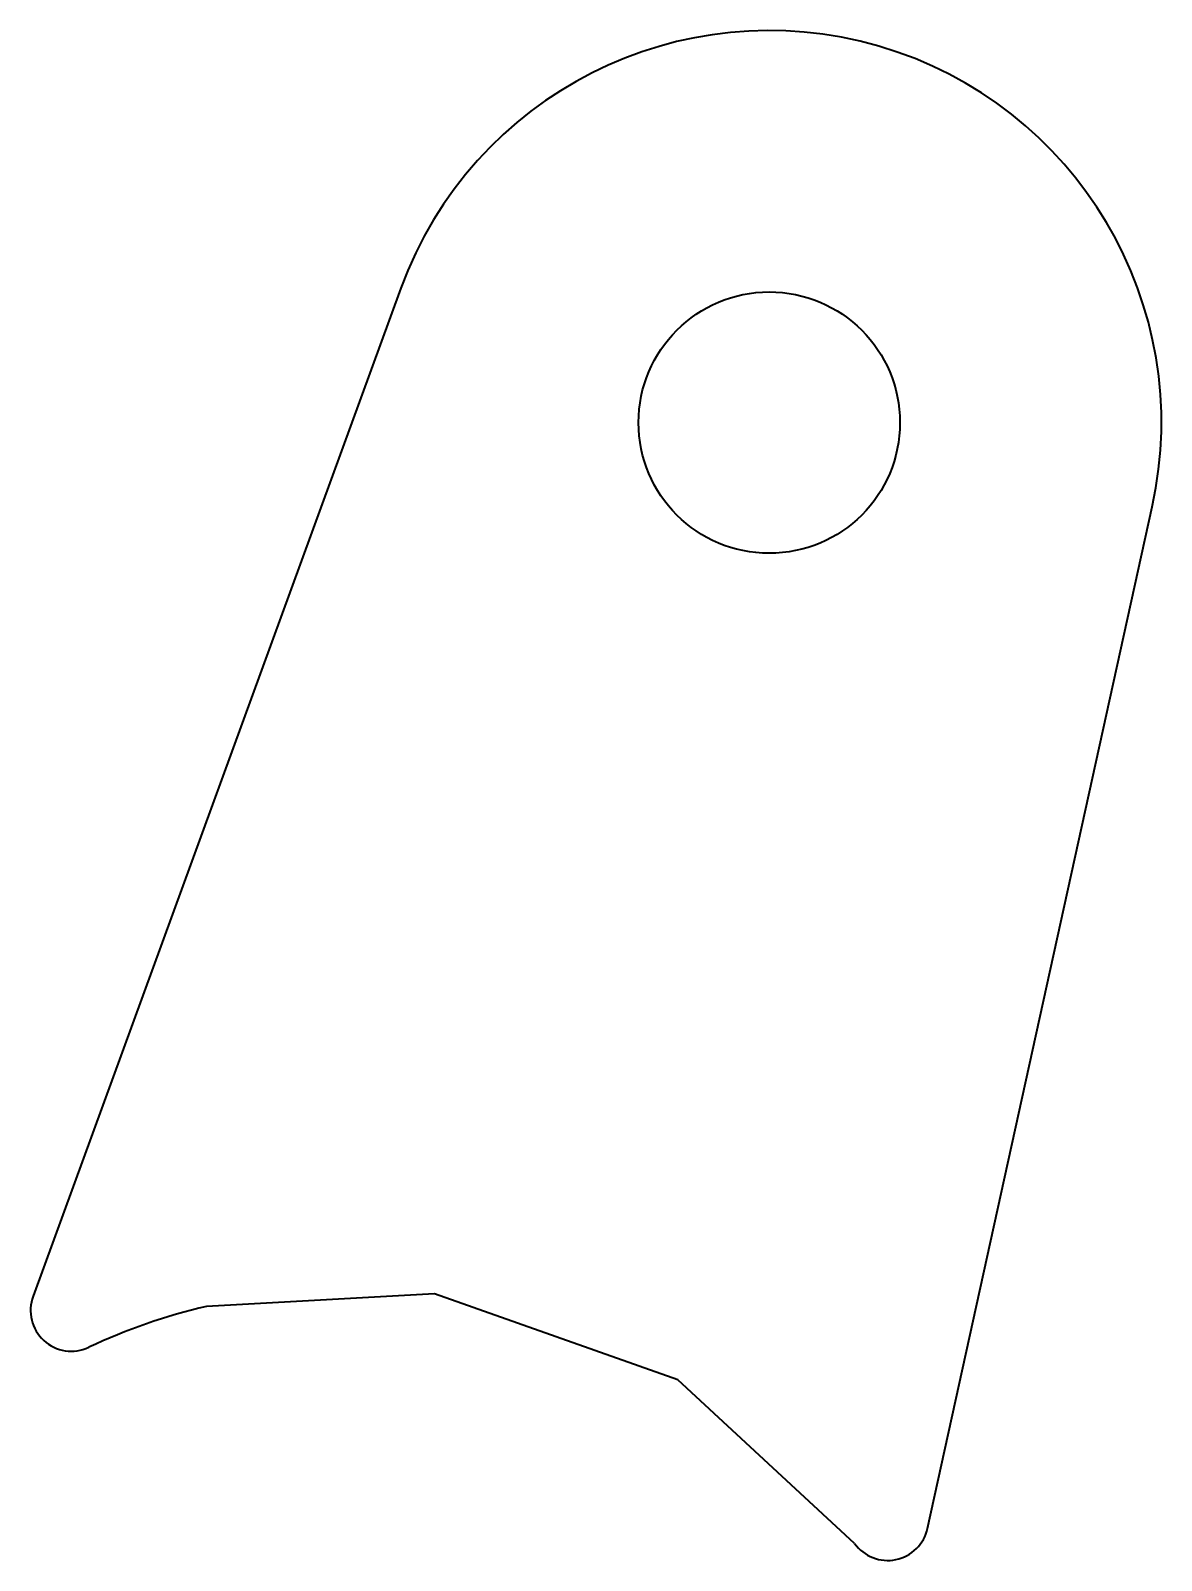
# Model space of a CAD drawing. Extents: x 196.2 to 223.8, y 129.8 to 167.2.
import ezdxf

# ---------------------------------------------------------------- set-up
doc = ezdxf.new("R2010")
doc.units = 0

msp = doc.modelspace()

# ---------------------------------------------------------------- linework, layer by layer
at = {"color": 7, "lineweight": 35}
for p, q in [((205.222931, 160.920258), (196.218933, 136.236084)), ((218.116913, 130.554688), (223.617645, 155.568665))]:
    msp.add_line(p, q, dxfattribs=at)
msp.add_lwpolyline([(216.32959, 130.18396), (212.004395, 134.193817), (206.044159, 136.300385), (200.4664, 135.990662)], dxfattribs=at)
msp.add_circle((214.241669, 157.630493), 3.2, dxfattribs=at)
for centre, radius, start, end in [((214.241669, 157.630493), 9.6, 347.597687, 159.959602), ((197.158386, 135.893402), 1, 159.959602, 295.021378), ((203.92569, 121.394989), 15, 103.333481, 115.021383), ((217.140228, 130.76947), 1, 215.839213, 347.597687)]:
    msp.add_arc(centre, radius, start, end, dxfattribs=at)

doc.saveas('drawing.dxf')
